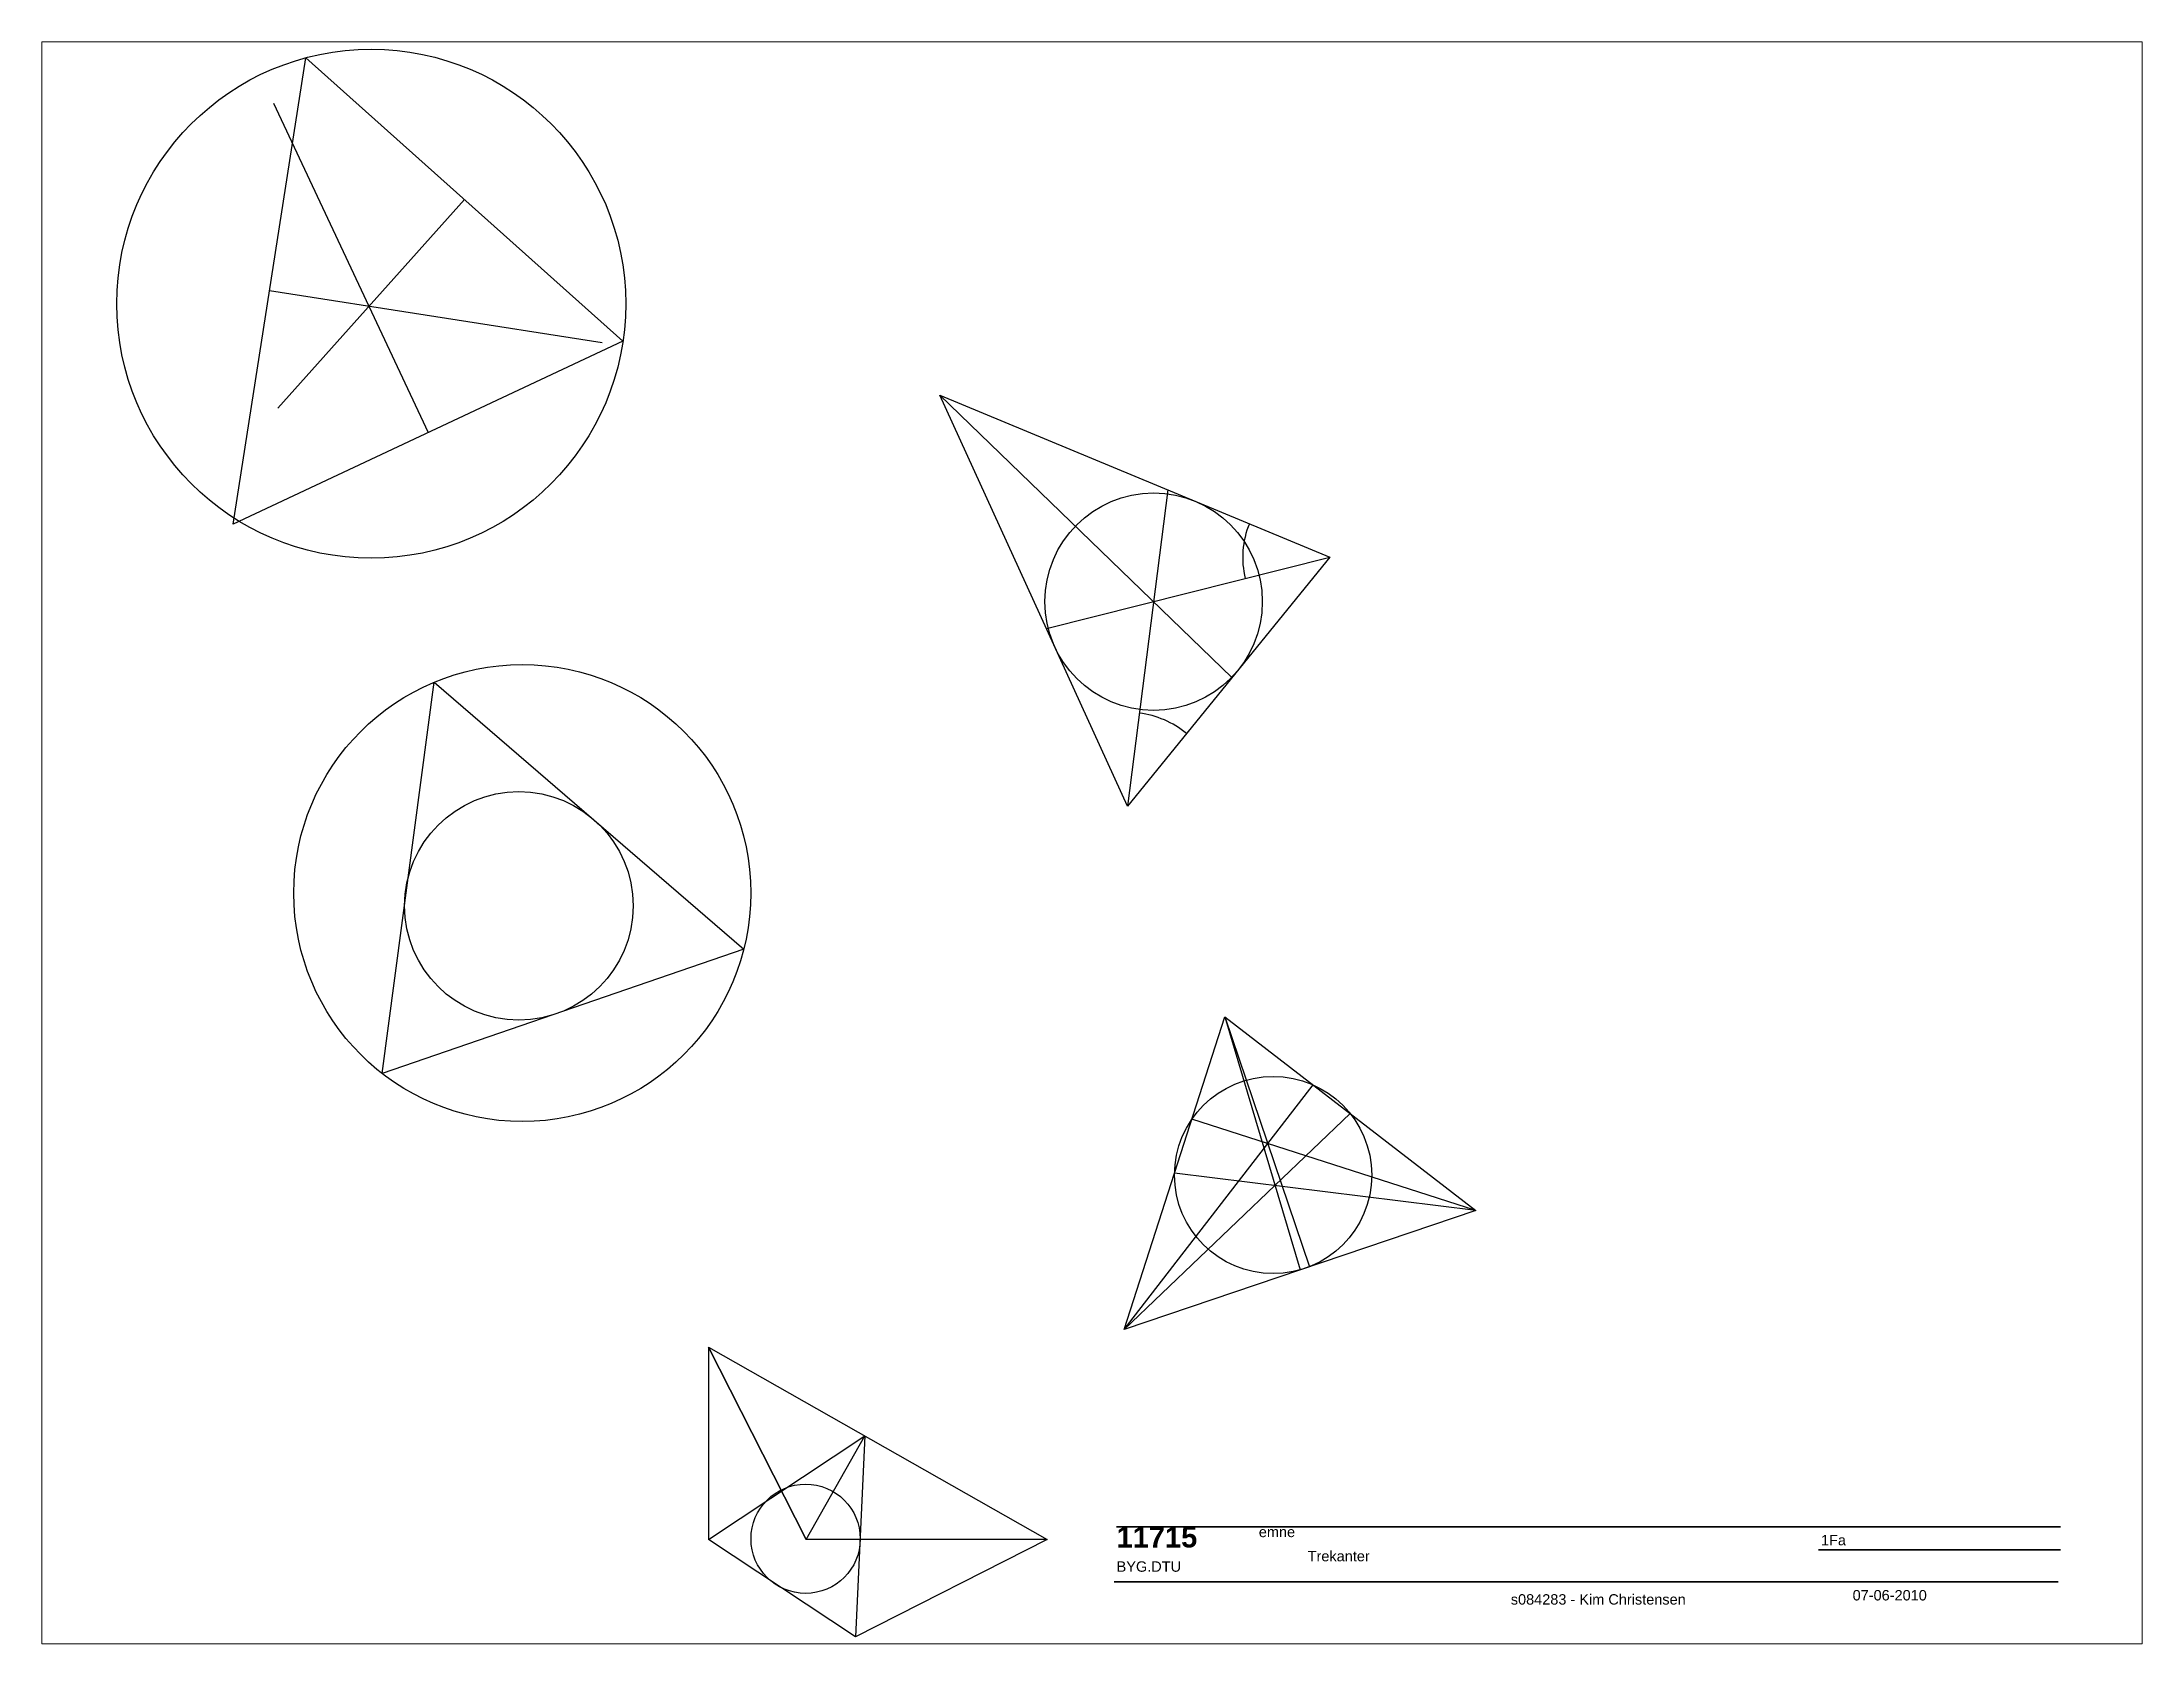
# Paper-space layout 'Layout1' of a CAD drawing. Header units: millimetres. Extents: x 1 to 254, y 2 to 195.
# The model-space entities are those that its viewports show. They can reach past a viewport. Long polylines and large blocks are cut down to what shows.
import ezdxf

# ---------------------------------------------------------------- set-up
doc = ezdxf.new("R2010")
doc.units = ezdxf.units.MM
doc.layers.add('Tekst', color=7, linetype='Continuous', lineweight=35)
doc.styles.get("Standard").update_dxf_attribs({"font": 'ARIAL.TTF'})

msp = doc.modelspace()

# ---------------------------------------------------------------- linework, layer by layer
for p, q in [((920.4, 197.7), (1024.1, 861.9)), ((1024.1, 861.9), (1475.6, 458.3)), ((977.7, 797.3), (1198, 328)), ((984.3, 363), (1249.9, 660.1)), ((1445.8, 455.8), (972.3, 529.8)), ((1475.6, 458.3), (920.4, 197.7)), ((1927, 381.6), (2482.4, 150.6)), ((2194, -203.8), (1927, 381.6)), ((1927, 381.6), (2343, -20.7)), ((2251.8, 246.5), (2194, -203.8)), ((2078.7, 48.9), (2482.4, 150.6)), ((2482.4, 150.6), (2194, -203.8)), ((1132.6, -584.6), (1206.7, -27.3)), ((1206.7, -27.3), (1647.7, -407.4)), ((1647.7, -407.4), (1132.6, -584.6)), ((2189.6, -949), (2332.8, -503.7)), ((2332.8, -503.7), (2690.1, -779.7)), ((2332.8, -503.7), (2453.3, -859.8)), ((2332.8, -503.7), (2439.9, -864.4)), ((2189.6, -949), (2458.5, -600.8)), ((2189.6, -949), (2511.4, -641.7)), ((2690.1, -779.7), (2285.8, -649.7)), ((2690.1, -779.7), (2261.2, -726.4)), ((2690.1, -779.7), (2189.6, -949)), ((1597.3, -974.4), (2079.9, -1248)), ((1736.5, -1248), (1597.3, -974.4)), ((1597.3, -974.4), (1736.5, -1248)), ((1597.3, -974.4), (1597.3, -1248)), ((1597.3, -1248), (1820, -1100.6)), ((1736.5, -1248), (1820, -1100.6)), ((1820, -1100.6), (1807, -1386.7)), ((1807, -1386.7), (1597.3, -1248)), ((2079.9, -1248), (1736.5, -1248)), ((2079.9, -1248), (1807, -1386.7))]:
    msp.add_line(p, q)
for centre, radius in [((1117.1, 511.6), 362.4), ((2231.3, 87.3), 154.8), ((1332.2, -327.6), 325.4), ((1327.4, -345.9), 162.7), ((2401.6, -729.2), 140.4), ((1735.8, -1247.2), 77.8)]:
    msp.add_circle(centre, radius)
for centre, radius, start, end in [((2237.6, 81.3), 146.7, 315.9695, 315.9695), ((2482.4, 150.6), 124.2, 157.4165, 194.1396), ((2194, -203.8), 133.5, 50.8627, 82.6926)]:
    msp.add_arc(centre, radius, start, end)

psp = doc.layouts.get("Layout1")

# ---------------------------------------------------------------- linework, layer by layer
at = {"layer": 'Tekst'}
for p, q in [((130.81, 15.83), (244.45, 15.83)), ((215.31, 13.07), (244.45, 13.07)), ((130.52, 9.2), (244.16, 9.2))]:
    psp.add_line(p, q, dxfattribs=at)

# ---------------------------------------------------------------- texts
at = {"layer": 'Tekst', "attachment_point": 1}
for s, width, insert, char_height in [('{\\fArial|b1|i0|c0|p34;11715\\P\\fArial|b0|i0|c0|p34;\\H0.5x;BYG.DTU}', 34.2534, (130.81, 15.83), 2.5), ('emne', 36.2683, (147.93, 15.83), 1.25), ('Trekanter', 44.1032, (153.81, 12.92), 1.25), ('1Fa', 44.1032, (215.6, 14.84), 1.25), ('s084283 - Kim Christensen', 44.1032, (178.26, 7.71), 1.25), ('07-06-2010', 44.1032, (219.41, 8.21), 1.25)]:
    psp.add_mtext_dynamic_manual_height_columns(s, width=width, gutter_width=1060.74, heights=[0], dxfattribs=dict(at, insert=insert, char_height=char_height))

# ---------------------------------------------------------------- viewports
at = {"layer": '0', "view_target_point": (2118.84, 45.04)}
psp.add_viewport(center=(127.85, 98.13), size=(252.8, 192.8243), view_center_point=(24.8, -301.4), view_height=2281.3267, dxfattribs=at)

doc.saveas('drawing.dxf')
